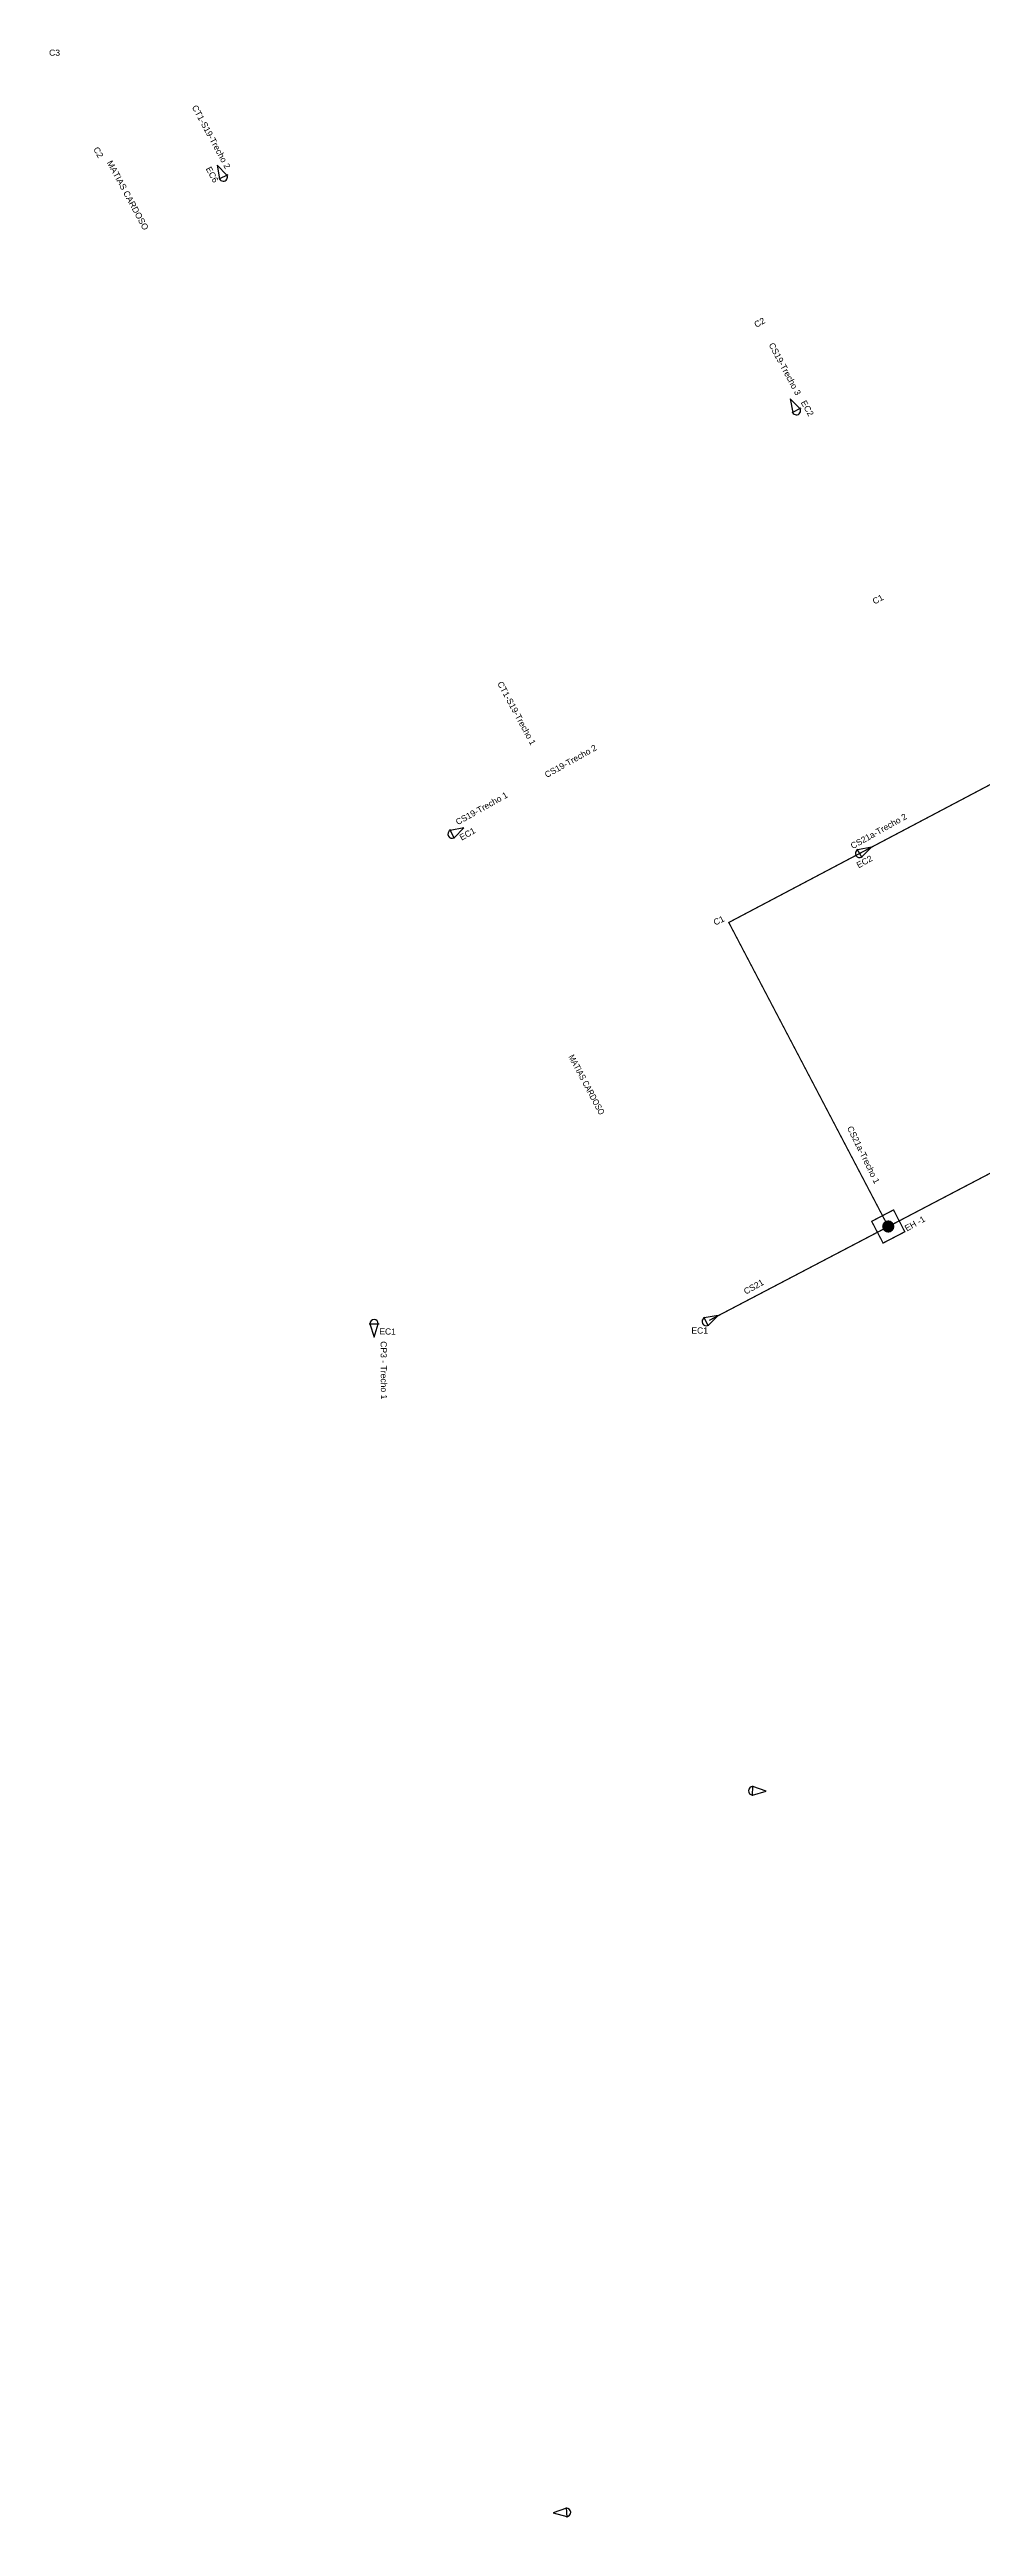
# Model space of a CAD drawing. Header units: metres. Extents: x -11055 to -9284, y 5243 to 6701.
# Drawn here: x -11055 to -10750, y 5596 to 6407 of the extents above; entities that cross this region are included whole.
import ezdxf
from ezdxf.enums import TextEntityAlignment as Align

# ---------------------------------------------------------------- set-up
doc = ezdxf.new("R2010")
doc.units = ezdxf.units.M
doc.header["$LTSCALE"] = 50
doc.header["$MEASUREMENT"] = 0
doc.layers.get('0').update_dxf_attribs({"linetype": 'CONTINUOUS'})
for name, color, linetype in [('H-CANAL', 90, 'CONTINUOUS'), ('H-COMPORTAS', 1, 'CONTINUOUS'), ('TK1', 1, 'CONTINUOUS'), ('XREF_TOPOGRAFIA_J3$0$TEXTOS', 7, 'CONTINUOUS')]:
    doc.layers.add(name, color=color, linetype=linetype)
doc.styles.add('XREF_TOPOGRAFIA_J3$0$ARIAL', font='arial.ttf')

# ---------------------------------------------------------------- blocks, each defined once
blk = doc.blocks.new('COMPORT')
at = {"layer": 'H-COMPORTAS'}
for p, q in [((-64, 69), (-281, 0)), ((-281, 0), (-64, -68)), ((-64, 82), (-64, -82))]:
    blk.add_line(p, q, dxfattribs=at)
blk.add_arc((-64, 0), 68.4, 270, 90, dxfattribs=at)
blk = doc.blocks.new('COMPORTA')
at = {"rotation": 224.5992067914307}
blk.add_blockref('COMPORT', (-199, -195), dxfattribs=at)
blk = doc.blocks.new('A$C929be196')
at = {"layer": 'H-CANAL'}
blk.add_hatch(color=150, dxfattribs=at).paths.add_polyline_path([(1433, 775, 1), (1533, 775, 1)])
at = {"layer": 'H-CANAL', "color": 150, "const_width": 10}
for points in [[(1483, 774), (184, 3251), (5493, 6051)], [(24, 10), (1483, 774), (1483, 774)]]:
    blk.add_lwpolyline(points, dxfattribs=at)
at = {"layer": 'H-CANAL', "color": 150, "const_width": 10, "elevation": 480}
blk.add_lwpolyline([(1483, 774), (4016, 2100)], dxfattribs=at)
blk.add_lwpolyline([(1618, 732), (1526, 910), (1348, 817), (1441, 640)], close=True, dxfattribs=at)
at = {"layer": 'H-COMPORTAS'}
for p, xscale, yscale, zscale, rotation in [((-3983, 9418, 474), 0.4999999999999995, 0.4999999999999995, 0.4999999999999995, 72.77457269942444), ((686, 7515), 0.4999999999999997, 0.4999999999999997, 0.4999999999999997, 72.77457269942444), ((-1975, 4022), 0.5, 0.5, 0.5, 344.0415103923083), ((1345, 3863, -474), 0.5, 0.5, 0.5, 343.4099486600382), ((-2705, -125, 477), 0.4999999999999999, 0.4999999999999999, 0.4999999999999999, 225.7542342351692), ((96, 49), 0.5, 0.5, 0.5, 342.3889145458039), ((486, -3825, 477), 0.4999999999999999, 0.4999999999999999, 0.4999999999999999, 313.4383055095951), ((-1245, -9702), 0.5, 0.5, 0.5, 137.7119514900137)]:
    blk.add_blockref('COMPORTA', p, dxfattribs=dict(at, xscale=xscale, yscale=yscale, zscale=zscale, rotation=rotation))
at = {"layer": 'XREF_TOPOGRAFIA_J3$0$TEXTOS', "color": 3, "style": 'XREF_TOPOGRAFIA_J3$0$ARIAL'}
for s, rotation, p in [('C3', 359.9453, (-5308, 10335)), ('CT1-S19-Trecho 2', 298.3951, (-4032, 9649)), ('C2', 298.3951, (-4951, 9523)), ('EC6', 298.3951, (-4024, 9342, 474)), ('C2', 29.2932, (435, 8137)), ('CS19-Trecho 3', 298.1828, (641, 7759, 477)), ('EC2', 299.9212, (824, 7439)), ('C1', 29.2932, (1399, 5883)), ('CT1-S19-Trecho 1', 298.3951, (-1544, 4955, -476)), ('CS19-Trecho 2', 29.2932, (-1104, 4565)), ('CS19-Trecho 1', 29.2932, (-1829, 4180, 471)), ('CS21a-Trecho 2', 29.2932, (1405, 3995)), ('EC1', 29.2932, (-1945, 3972)), ('EC2', 29.2932, (1289, 3746)), ('C1', 25.1347, (103, 3267)), ('CS21a-Trecho 1', 296.104, (1281, 1359)), ('EH -1', 29.2932, (1700, 799, -480)), ('CS21', 29.2932, (387, 284)), ('EC1', 359.0537, (-2595, -80)), ('CP3 - Trecho 1', 270.3542, (-2626, -396, 477))]:
    blk.add_text(s, height=50, rotation=rotation, dxfattribs=at).set_placement(p, align=Align.MIDDLE_CENTER)
blk.add_text('MATIAS CARDOSO', height=50, rotation=298.3951, dxfattribs=at).set_placement((-4884, 9440))
at = {"layer": 'XREF_TOPOGRAFIA_J3$0$TEXTOS', "color": 3, "style": 'XREF_TOPOGRAFIA_J3$0$ARIAL', "width": 0.75}
blk.add_text('MATIAS CARDOSO', height=50, rotation=298.0493, dxfattribs=at).set_placement((-1124, 2158))
at = {"layer": 'XREF_TOPOGRAFIA_J3$0$TEXTOS', "color": 3, "style": 'XREF_TOPOGRAFIA_J3$0$ARIAL'}
blk.add_text('EC1', height=50, dxfattribs=at).set_placement((-53, -72), align=Align.MIDDLE_CENTER)

msp = doc.modelspace()

# ---------------------------------------------------------------- block references
at = {"layer": 'TK1', "ltscale": 3, "xscale": 0.04021776634593649, "yscale": 0.04021776634593649, "zscale": 0.04021776634593649}
msp.add_blockref('A$C929be196', (-10840.13, 5990.17), dxfattribs=at)

doc.saveas('drawing.dxf')
